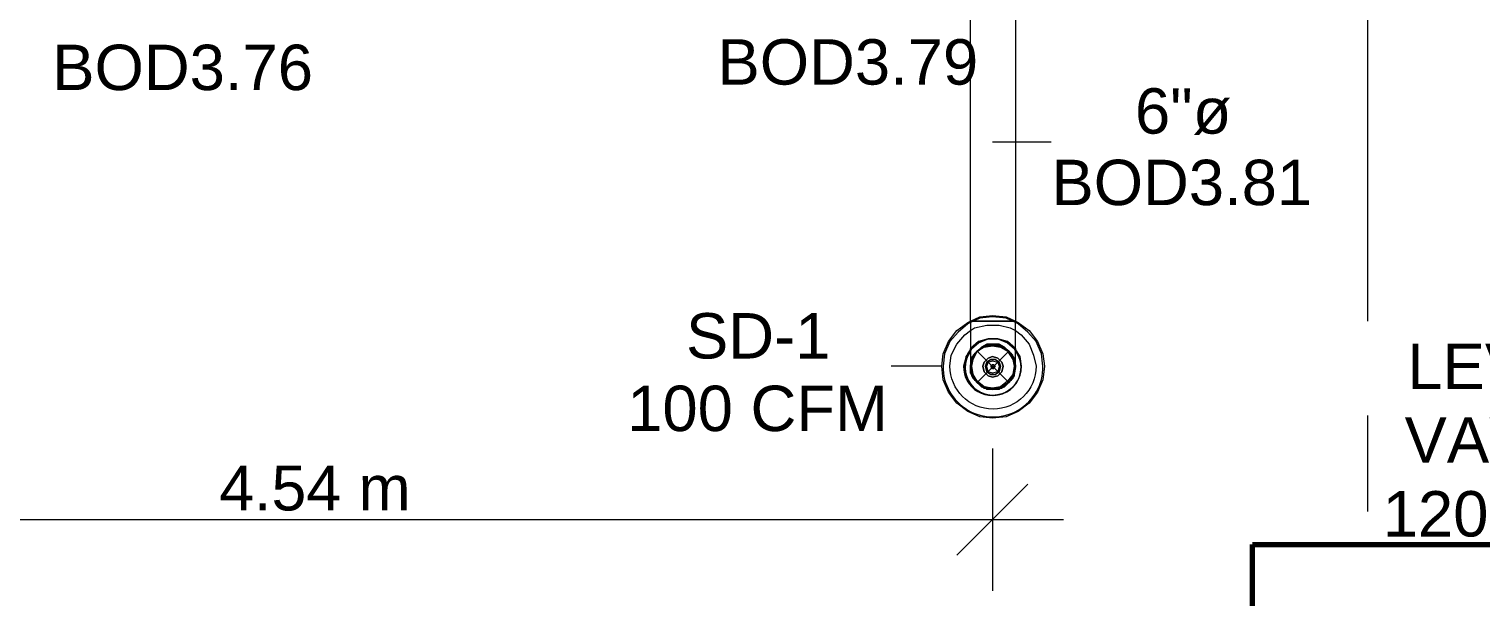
# Model space of a CAD drawing. Header units: metres. Extents: x -2 to 237, y -8 to 52.
# Drawn here: x 20.558 to 25.418, y 42.979 to 44.879 of the extents above; entities that cross this region are included whole.
import ezdxf

# ---------------------------------------------------------------- set-up
doc = ezdxf.new("R2010")
doc.units = ezdxf.units.M
doc.layers.add('HVAC - Ductos', color=5, linetype='Continuous', lineweight=0)
doc.layers.add('PDF2_Text', color=7, linetype='Continuous', lineweight=0)
doc.layers.add('PDF2_Geometry', color=7, linetype='Continuous', lineweight=0, true_color=0xaaaaaa)
doc.styles.add('PDF Helvetica', font='')
doc.styles.get('PDF Helvetica').set_extended_font_data('Helvetica')

msp = doc.modelspace()

# ---------------------------------------------------------------- linework, layer by layer
at = {"layer": 'HVAC - Ductos', "lineweight": 0}
for points in [[(23.8604, 45.1251), (23.8604, 43.9017), (23.8695, 43.8971), (23.9062, 43.8697), (23.9337, 43.8331), (23.952, 43.7918), (23.9566, 43.7506), (23.952, 43.7048), (23.9337, 43.6635), (23.9062, 43.6268), (23.8695, 43.5994), (23.8283, 43.581), (23.7825, 43.5764), (23.7412, 43.581), (23.7, 43.5994), (23.6634, 43.6268), (23.6359, 43.6635), (23.6176, 43.7048), (23.613, 43.7506), (23.6176, 43.7918), (23.6359, 43.8331), (23.6634, 43.8697), (23.7, 43.8971), (23.7092, 43.9017), (23.7092, 45.1251)], [(23.7825, 44.5019), (23.9795, 44.5019)], [(23.7092, 43.9017), (23.7412, 43.9155), (23.7825, 43.9201), (23.8283, 43.9155), (23.8604, 43.9017)], [(23.8604, 43.8971), (23.8283, 43.9109), (23.7825, 43.9155), (23.7412, 43.9109), (23.7092, 43.8971)], [(23.8604, 43.7506), (23.8604, 43.7551), (23.8604, 43.7734), (23.8604, 43.801), (23.8604, 43.8376), (23.8604, 43.8835), (23.8604, 43.9017), (23.8558, 43.9017), (23.8512, 43.9017), (23.8374, 43.9017), (23.8237, 43.9017), (23.8054, 43.9017), (23.7825, 43.9017), (23.7642, 43.9017), (23.7458, 43.9017), (23.7321, 43.9017), (23.7184, 43.9017), (23.7092, 43.9017), (23.7092, 43.8559), (23.7092, 43.8193), (23.7092, 43.7826), (23.7092, 43.7597), (23.7092, 43.7506)], [(23.7092, 43.9017), (23.7184, 43.9017), (23.7321, 43.9017), (23.7458, 43.9017), (23.7642, 43.9017), (23.7825, 43.9017), (23.8054, 43.9017), (23.8237, 43.9017), (23.8374, 43.9017), (23.8512, 43.9017), (23.8558, 43.9017), (23.8604, 43.9017)], [(23.7092, 43.8697), (23.7229, 43.8789), (23.7642, 43.888), (23.8054, 43.888), (23.842, 43.8789), (23.8604, 43.8697)], [(23.7504, 43.8147), (23.755, 43.8193), (23.7596, 43.8193), (23.7825, 43.8239), (23.7642, 43.8239), (23.7458, 43.8147), (23.7321, 43.801), (23.7184, 43.7872), (23.7092, 43.7688), (23.7092, 43.7551), (23.7092, 43.7506), (23.7092, 43.7277), (23.7184, 43.7093), (23.7321, 43.6956), (23.7458, 43.6818), (23.7642, 43.6772), (23.7825, 43.6726), (23.81, 43.6772)], [(23.8512, 43.778), (23.8374, 43.801), (23.8146, 43.8147), (23.8146, 43.8193), (23.81, 43.8193), (23.7825, 43.8239), (23.7642, 43.8193), (23.7458, 43.8101), (23.7321, 43.801), (23.7184, 43.7872), (23.7138, 43.7688), (23.7092, 43.7506), (23.7138, 43.7185), (23.7321, 43.6956), (23.7184, 43.7139), (23.7138, 43.7277), (23.7092, 43.7506)], [(23.7184, 43.778), (23.7321, 43.801), (23.755, 43.8147)], [(23.613, 43.7506), (23.4435, 43.7506)], [(23.7504, 43.6818), (23.7321, 43.6956), (23.7138, 43.7185), (23.7138, 43.7231), (23.7092, 43.7506), (23.7138, 43.7734), (23.7138, 43.778), (23.7138, 43.7826)], [(23.7092, 43.7506), (23.7138, 43.778), (23.7092, 43.7506)], [(23.755, 43.6772), (23.7458, 43.6818), (23.7321, 43.6956), (23.7184, 43.7093), (23.7138, 43.7185), (23.7138, 43.7231), (23.7092, 43.7277), (23.7092, 43.7506), (23.7092, 43.7551)], [(23.7138, 43.7231), (23.7092, 43.746)], [(23.8604, 43.746), (23.8558, 43.7231), (23.8512, 43.7185), (23.8374, 43.6956), (23.8146, 43.6818), (23.8374, 43.6956), (23.8558, 43.7185), (23.8374, 43.6956), (23.8146, 43.6772), (23.81, 43.6772), (23.787, 43.6726)], [(23.8512, 43.7826), (23.8558, 43.778), (23.8558, 43.7734)], [(23.8512, 43.7734), (23.8558, 43.7506), (23.8512, 43.7231)], [(23.8604, 43.7551), (23.8604, 43.7506), (23.8558, 43.7277), (23.8558, 43.7231), (23.8558, 43.7185), (23.8558, 43.7231)], [(23.8558, 43.7185), (23.8604, 43.7506)], [(23.8604, 43.7506), (23.8604, 43.7506)], [(23.7138, 43.7185), (23.7138, 43.7231)], [(23.7138, 43.7185), (23.7138, 43.7185)], [(23.755, 43.6818), (23.7321, 43.6956), (23.7184, 43.7185)], [(23.8512, 43.7185), (23.8512, 43.7093), (23.8374, 43.6956), (23.8237, 43.6818), (23.8146, 43.6772), (23.81, 43.6772), (23.8146, 43.6772), (23.8146, 43.6818), (23.8146, 43.6772), (23.81, 43.6772), (23.8054, 43.6726), (23.7825, 43.6726), (23.7642, 43.6726), (23.7596, 43.6772), (23.755, 43.6772), (23.7504, 43.6818), (23.755, 43.6772), (23.7596, 43.6772)], [(23.8558, 43.7185), (23.8558, 43.7185)], [(23.755, 43.6772), (23.7825, 43.6726)], [(23.755, 43.6772), (23.755, 43.6772)], [(23.81, 43.6818), (23.7825, 43.6726), (23.7596, 43.6818)], [(23.7825, 43.4757), (23.7825, 43.2374), (23.7825, 42.9992)], [(23.9016, 43.3565), (23.7825, 43.2374), (23.6634, 43.1182)], [(14.6007, 43.2374), (15.8378, 43.2374), (19.242, 43.2374), (24.0207, 43.2374)]]:
    msp.add_lwpolyline(points, dxfattribs=at)
for points in [[(23.7092, 43.8971), (23.7, 43.8926), (23.6679, 43.8651), (23.6404, 43.8331), (23.6222, 43.7918), (23.6176, 43.7506, 1.01401), (23.952, 43.7506), (23.9474, 43.7918), (23.9291, 43.8331), (23.9016, 43.8651), (23.8695, 43.8926), (23.8604, 43.8971)], [(23.8604, 43.8697), (23.8787, 43.8559), (23.9062, 43.8239), (23.9199, 43.7872), (23.9291, 43.7506, -0.994121), (23.6404, 43.7506), (23.645, 43.7872), (23.6634, 43.8239), (23.6908, 43.8559), (23.7092, 43.8697)]]:
    msp.add_lwpolyline(points, format="xyb", dxfattribs=at)
for points in [[(23.7092, 43.8101), (23.7366, 43.8331), (23.7687, 43.8422), (23.8008, 43.8422), (23.8329, 43.8331), (23.8604, 43.8101), (23.8604, 43.8055), (23.8604, 43.8101), (23.8329, 43.8331), (23.8008, 43.8422), (23.7687, 43.8422), (23.7366, 43.8331), (23.7092, 43.8101), (23.7092, 43.8055)], [(23.8558, 43.8101), (23.8329, 43.8285), (23.8008, 43.8422), (23.7687, 43.8422), (23.7366, 43.8285), (23.7138, 43.8101), (23.7092, 43.801), (23.7138, 43.8101), (23.7366, 43.8285), (23.7687, 43.8422), (23.8008, 43.8422), (23.8329, 43.8285), (23.8558, 43.8101), (23.8604, 43.801)], [(23.8558, 43.778), (23.8374, 43.801), (23.8146, 43.8193), (23.7825, 43.8239), (23.755, 43.8193), (23.7321, 43.801), (23.7138, 43.778), (23.7321, 43.801), (23.755, 43.8193), (23.7825, 43.8239), (23.8146, 43.8193), (23.8374, 43.801), (23.8558, 43.778), (23.8604, 43.7506)], [(23.7184, 43.7734), (23.7321, 43.801), (23.755, 43.8147), (23.7825, 43.8193), (23.81, 43.8147), (23.8329, 43.801), (23.8512, 43.7734), (23.8558, 43.7506), (23.8512, 43.7231), (23.8329, 43.7002), (23.81, 43.6818), (23.7825, 43.6772), (23.755, 43.6818), (23.7321, 43.7002), (23.7184, 43.7231), (23.7138, 43.7506)], [(23.8054, 43.8193), (23.8191, 43.8101), (23.8374, 43.801), (23.8466, 43.7872), (23.8558, 43.7688), (23.8512, 43.7872), (23.8374, 43.801), (23.8237, 43.8147), (23.8054, 43.8239), (23.7825, 43.8239)], [(23.8787, 43.7506), (23.8741, 43.7826), (23.8604, 43.8055), (23.8741, 43.7826)], [(23.755, 43.7643), (23.7504, 43.7506), (23.755, 43.7643), (23.7687, 43.778), (23.7825, 43.7826), (23.8008, 43.778), (23.8146, 43.7643), (23.8191, 43.7506), (23.8146, 43.7643), (23.8008, 43.778), (23.7825, 43.7826), (23.7687, 43.778)], [(23.8146, 43.7322), (23.8191, 43.7506), (23.8146, 43.7322), (23.8008, 43.7185), (23.7825, 43.7139), (23.7687, 43.7185), (23.755, 43.7322), (23.7504, 43.7506), (23.755, 43.7322), (23.7687, 43.7185), (23.7825, 43.7139), (23.8008, 43.7185)], [(23.7642, 43.7643), (23.7596, 43.7506), (23.7642, 43.7643), (23.7779, 43.7734), (23.7916, 43.7734), (23.8054, 43.7643), (23.81, 43.7506), (23.8054, 43.7643), (23.7916, 43.7734), (23.7779, 43.7734)], [(23.8054, 43.7322), (23.81, 43.7506), (23.8054, 43.7322), (23.7916, 43.7231), (23.7779, 43.7231), (23.7642, 43.7322), (23.7596, 43.7506), (23.7642, 43.7322), (23.7779, 43.7231), (23.7916, 43.7231)], [(23.7687, 43.7643), (23.7825, 43.7688), (23.8008, 43.7643), (23.8054, 43.7506), (23.8008, 43.7322), (23.7825, 43.7277), (23.7687, 43.7322), (23.7642, 43.7506)], [(23.7825, 43.7551), (23.7779, 43.7506), (23.7825, 43.7551), (23.787, 43.7551), (23.7916, 43.7506), (23.787, 43.7551)], [(23.787, 43.746), (23.7916, 43.7506), (23.787, 43.7414), (23.7825, 43.7414), (23.7779, 43.7506), (23.7825, 43.746)], [(23.8558, 43.7277), (23.8604, 43.7506), (23.8604, 43.7551), (23.8558, 43.7688), (23.8558, 43.7506)], [(23.7458, 43.6864), (23.7321, 43.6956), (23.755, 43.6772), (23.7596, 43.6772), (23.7825, 43.6726), (23.7642, 43.6772)], [(23.8512, 43.7093), (23.8558, 43.7277), (23.8466, 43.7139), (23.8374, 43.6956), (23.8191, 43.6864), (23.8054, 43.6772), (23.7825, 43.6726), (23.8054, 43.6772), (23.8237, 43.6818), (23.8374, 43.6956)]]:
    msp.add_lwpolyline(points, close=True, dxfattribs=at)
msp.add_lwpolyline([(23.7092, 43.8055), (23.6954, 43.7826), (23.6862, 43.7506, 1.017914), (23.8787, 43.7506), (23.8741, 43.7826), (23.8604, 43.801, -1.403676), (23.6908, 43.7506), (23.6954, 43.7826), (23.7092, 43.801, 1.403654), (23.8787, 43.7506, -1.419555)], format="xyb", close=True, dxfattribs=at)
at = {"layer": 'PDF2_Geometry', "lineweight": 0}
for points in [[(25.0379, 45.1709), (25.0379, 43.9017)], [(25.0379, 43.5856), (25.0379, 43.2649)]]:
    msp.add_lwpolyline(points, dxfattribs=at)
at = {"layer": 'PDF2_Geometry', "color": 8, "lineweight": 0, "true_color": 0x808080}
msp.add_lwpolyline([(23.8466, 43.7918), (23.81, 43.8193), (23.7596, 43.8193), (23.7229, 43.7918), (23.7092, 43.7506), (23.7229, 43.7048), (23.7596, 43.6772), (23.81, 43.6772), (23.8466, 43.7048), (23.8604, 43.7506)], close=True, dxfattribs=at)
for points in [[(23.7321, 43.801), (23.8374, 43.6956)], [(23.8374, 43.801), (23.7321, 43.6956)]]:
    msp.add_lwpolyline(points, dxfattribs=at)
at = {"layer": 'PDF2_Geometry', "color": 232, "lineweight": 70, "true_color": 0xe91e64}
msp.add_lwpolyline([(24.6531, 43.1543), (27.058, 43.1543), (27.058, 41.3982), (24.6531, 41.3982)], close=True, dxfattribs=at)

# ---------------------------------------------------------------- texts
at = {"layer": 'PDF2_Text', "lineweight": 0, "attachment_point": 4, "style": 'PDF Helvetica'}
for s, insert, char_height in [('BOD3.76', (20.6357, 44.7494), 0.1519), ('BOD3.79', (22.8625, 44.7677), 0.1519), ('6"ø', (24.2599, 44.6027), 0.1519), ('BOD3.81', (23.9804, 44.3645), 0.1519), ('SD-1', (22.7571, 43.8513), 0.1519), ('LEVEL 2', (25.1717, 43.7505), 0.1519), ('100 CFM', (22.5601, 43.6085), 0.1519), ('VAV-267', (25.1625, 43.5031), 0.1519), ('4.54 m', (21.1947, 43.342), 0.15002), ('1200 CFM', (25.0892, 43.2557), 0.1519)]:
    msp.add_mtext(s, dxfattribs=dict(at, insert=insert, char_height=char_height))

doc.saveas('drawing.dxf')
